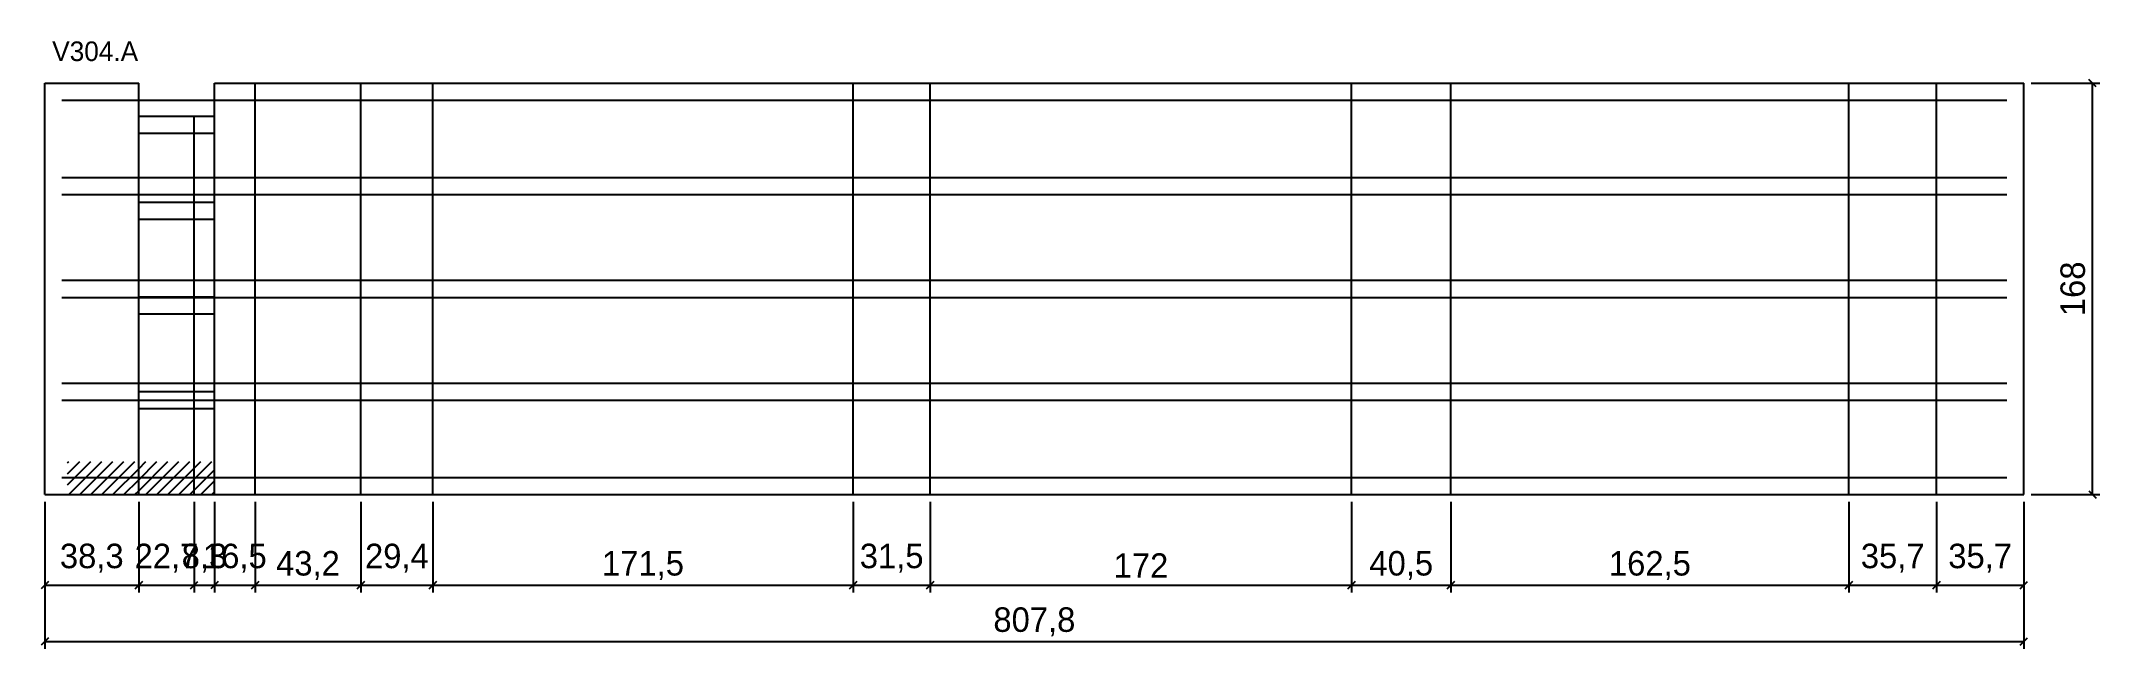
# Model space of a CAD drawing. Extents: x -2 to 839, y -381 to -133.
import ezdxf

# ---------------------------------------------------------------- set-up
doc = ezdxf.new("R2010")
doc.units = 0
for name, color, linetype in [('COTA', 241, 'Continuous'), ('NOMENCLATURA', 7, 'Continuous'), ('Painéis', 200, 'Continuous'), ('Reaproveitamento', 251, 'Continuous'), ('SARR_2.2x7', 40, 'Continuous')]:
    doc.layers.add(name, color=color, linetype=linetype)
doc.dimstyles.new('PAINEL', dxfattribs={"dimtxt": 10, "dimasz": 3, "dimexe": 3, "dimexo": 3, "dimgap": 3, "dimtad": 1, "dimblk": 'OBLIQUE', "dimblk1": 'OBLIQUE', "dimcen": 2.5, "dimclrd": 4, "dimclre": 4, "dimclrt": 240, "dimazin": 3, "dimtfac": 1, "dimtmove": 0, "dimatfit": 3})

# ---------------------------------------------------------------- blocks, each defined once
blk = doc.blocks.new('_OBLIQUE')
at = {"color": 0, "linetype": 'BYBLOCK'}
blk.add_line((-0.5, -0.5), (0.5, 0.5), dxfattribs=at)

msp = doc.modelspace()

# ---------------------------------------------------------------- hatches: boundary and pattern name
at = {"layer": 'Reaproveitamento'}
h = msp.add_hatch(dxfattribs=at)
h.set_pattern_fill('ANSI31')
h.paths.add_polyline_path([(9.3, -318), (38.3, -318), (38.3, -304.5), (9.3, -304.5)])
h = msp.add_hatch(dxfattribs=at)
h.set_pattern_fill('ANSI31')
h.paths.add_polyline_path([(38.3, -318), (61, -318), (61, -304.5), (38.3, -304.5)])
h = msp.add_hatch(dxfattribs=at)
h.set_pattern_fill('ANSI31')
h.paths.add_polyline_path([(61, -318), (69.3, -318), (69.3, -304.5), (61, -304.5)])

# ---------------------------------------------------------------- linework, layer by layer
at = {"layer": 'Painéis'}
for p, q in [((0, -150), (38.3, -150)), ((0, -318), (0, -150)), ((38.3, -318), (38.3, -150)), ((69.3, -318), (69.3, -150)), ((69.3, -150), (85.8, -150)), ((85.8, -318), (85.8, -150)), ((85.8, -150), (129, -150)), ((129, -318), (129, -150)), ((129, -150), (158.4, -150)), ((158.4, -318), (158.4, -150)), ((158.4, -150), (329.9, -150)), ((329.9, -318), (329.9, -150)), ((329.9, -150), (361.4, -150)), ((361.4, -318), (361.4, -150)), ((361.4, -150), (533.4, -150)), ((533.4, -318), (533.4, -150)), ((533.4, -150), (573.9, -150)), ((573.9, -318), (573.9, -150)), ((573.9, -150), (736.4, -150)), ((736.4, -318), (736.4, -150)), ((736.4, -150), (772.1, -150)), ((772.1, -318), (772.1, -150)), ((772.1, -150), (807.8, -150)), ((807.8, -318), (807.8, -150)), ((38.3, -163.5), (61, -163.5)), ((61, -318), (61, -163.5)), ((61, -163.5), (69.3, -163.5)), ((0, -318), (38.3, -318)), ((38.3, -318), (61, -318)), ((61, -318), (69.3, -318)), ((69.3, -318), (85.8, -318)), ((85.8, -318), (129, -318)), ((129, -318), (158.4, -318)), ((158.4, -318), (329.9, -318)), ((329.9, -318), (361.4, -318)), ((361.4, -318), (533.4, -318)), ((533.4, -318), (573.9, -318)), ((573.9, -318), (736.4, -318)), ((736.4, -318), (772.1, -318)), ((772.1, -318), (807.8, -318))]:
    msp.add_line(p, q, dxfattribs=at)
at = {"layer": 'SARR_2.2x7'}
for points in [[(7, -157), (38.3, -157)], [(7, -157), (38.3, -157)], [(38.3, -157), (61, -157)], [(61, -157), (69.3, -157)], [(69.3, -157), (85.8, -157)], [(69.3, -157), (85.8, -157)], [(85.8, -157), (129, -157)], [(85.8, -157), (129, -157)], [(129, -157), (158.4, -157)], [(129, -157), (158.4, -157)], [(158.4, -157), (329.9, -157)], [(158.4, -157), (329.9, -157)], [(329.9, -157), (361.4, -157)], [(329.9, -157), (361.4, -157)], [(361.4, -157), (533.4, -157)], [(361.4, -157), (533.4, -157)], [(533.4, -157), (573.9, -157)], [(533.4, -157), (573.9, -157)], [(573.9, -157), (736.4, -157)], [(573.9, -157), (736.4, -157)], [(736.4, -157), (772.1, -157)], [(736.4, -157), (772.1, -157)], [(772.1, -157), (800.8, -157)], [(772.1, -157), (800.8, -157)], [(38.3, -170.5), (61, -170.5)], [(61, -170.5), (69.3, -170.5)], [(7, -188.5), (38.3, -188.5)], [(7, -188.5), (38.3, -188.5)], [(38.3, -188.5), (61, -188.5)], [(61, -188.5), (69.3, -188.5)], [(69.3, -188.5), (85.8, -188.5)], [(69.3, -188.5), (85.8, -188.5)], [(85.8, -188.5), (129, -188.5)], [(85.8, -188.5), (129, -188.5)], [(129, -188.5), (158.4, -188.5)], [(129, -188.5), (158.4, -188.5)], [(158.4, -188.5), (329.9, -188.5)], [(158.4, -188.5), (329.9, -188.5)], [(329.9, -188.5), (361.4, -188.5)], [(329.9, -188.5), (361.4, -188.5)], [(361.4, -188.5), (533.4, -188.5)], [(361.4, -188.5), (533.4, -188.5)], [(533.4, -188.5), (573.9, -188.5)], [(533.4, -188.5), (573.9, -188.5)], [(573.9, -188.5), (736.4, -188.5)], [(573.9, -188.5), (736.4, -188.5)], [(736.4, -188.5), (772.1, -188.5)], [(736.4, -188.5), (772.1, -188.5)], [(772.1, -188.5), (800.8, -188.5)], [(772.1, -188.5), (800.8, -188.5)], [(7, -195.5), (38.3, -195.5)], [(7, -195.5), (38.3, -195.5)], [(38.3, -195.5), (61, -195.5)], [(38.3, -198.625), (61, -198.625)], [(61, -195.5), (69.3, -195.5)], [(61, -198.625), (69.3, -198.625)], [(69.3, -195.5), (85.8, -195.5)], [(69.3, -195.5), (85.8, -195.5)], [(85.8, -195.5), (129, -195.5)], [(85.8, -195.5), (129, -195.5)], [(129, -195.5), (158.4, -195.5)], [(129, -195.5), (158.4, -195.5)], [(158.4, -195.5), (329.9, -195.5)], [(158.4, -195.5), (329.9, -195.5)], [(329.9, -195.5), (361.4, -195.5)], [(329.9, -195.5), (361.4, -195.5)], [(361.4, -195.5), (533.4, -195.5)], [(361.4, -195.5), (533.4, -195.5)], [(533.4, -195.5), (573.9, -195.5)], [(533.4, -195.5), (573.9, -195.5)], [(573.9, -195.5), (736.4, -195.5)], [(573.9, -195.5), (736.4, -195.5)], [(736.4, -195.5), (772.1, -195.5)], [(736.4, -195.5), (772.1, -195.5)], [(772.1, -195.5), (800.8, -195.5)], [(772.1, -195.5), (800.8, -195.5)], [(38.3, -205.625), (61, -205.625)], [(61, -205.625), (69.3, -205.625)], [(7, -230.5), (38.3, -230.5)], [(7, -230.5), (38.3, -230.5)], [(38.3, -230.5), (61, -230.5)], [(61, -230.5), (69.3, -230.5)], [(69.3, -230.5), (85.8, -230.5)], [(69.3, -230.5), (85.8, -230.5)], [(85.8, -230.5), (129, -230.5)], [(85.8, -230.5), (129, -230.5)], [(129, -230.5), (158.4, -230.5)], [(129, -230.5), (158.4, -230.5)], [(158.4, -230.5), (329.9, -230.5)], [(158.4, -230.5), (329.9, -230.5)], [(329.9, -230.5), (361.4, -230.5)], [(329.9, -230.5), (361.4, -230.5)], [(361.4, -230.5), (533.4, -230.5)], [(361.4, -230.5), (533.4, -230.5)], [(533.4, -230.5), (573.9, -230.5)], [(533.4, -230.5), (573.9, -230.5)], [(573.9, -230.5), (736.4, -230.5)], [(573.9, -230.5), (736.4, -230.5)], [(736.4, -230.5), (772.1, -230.5)], [(736.4, -230.5), (772.1, -230.5)], [(772.1, -230.5), (800.8, -230.5)], [(772.1, -230.5), (800.8, -230.5)], [(7, -237.5), (38.3, -237.5)], [(7, -237.5), (38.3, -237.5)], [(38.3, -237.25), (61, -237.25)], [(38.3, -237.5), (61, -237.5)], [(61, -237.25), (69.3, -237.25)], [(61, -237.5), (69.3, -237.5)], [(69.3, -237.5), (85.8, -237.5)], [(69.3, -237.5), (85.8, -237.5)], [(85.8, -237.5), (129, -237.5)], [(85.8, -237.5), (129, -237.5)], [(129, -237.5), (158.4, -237.5)], [(129, -237.5), (158.4, -237.5)], [(158.4, -237.5), (329.9, -237.5)], [(158.4, -237.5), (329.9, -237.5)], [(329.9, -237.5), (361.4, -237.5)], [(329.9, -237.5), (361.4, -237.5)], [(361.4, -237.5), (533.4, -237.5)], [(361.4, -237.5), (533.4, -237.5)], [(533.4, -237.5), (573.9, -237.5)], [(533.4, -237.5), (573.9, -237.5)], [(573.9, -237.5), (736.4, -237.5)], [(573.9, -237.5), (736.4, -237.5)], [(736.4, -237.5), (772.1, -237.5)], [(736.4, -237.5), (772.1, -237.5)], [(772.1, -237.5), (800.8, -237.5)], [(772.1, -237.5), (800.8, -237.5)], [(38.3, -244.25), (61, -244.25)], [(61, -244.25), (69.3, -244.25)], [(7, -272.5), (38.3, -272.5)], [(7, -272.5), (38.3, -272.5)], [(38.3, -272.5), (61, -272.5)], [(38.3, -275.875), (61, -275.875)], [(61, -272.5), (69.3, -272.5)], [(61, -275.875), (69.3, -275.875)], [(69.3, -272.5), (85.8, -272.5)], [(69.3, -272.5), (85.8, -272.5)], [(85.8, -272.5), (129, -272.5)], [(85.8, -272.5), (129, -272.5)], [(129, -272.5), (158.4, -272.5)], [(129, -272.5), (158.4, -272.5)], [(158.4, -272.5), (329.9, -272.5)], [(158.4, -272.5), (329.9, -272.5)], [(329.9, -272.5), (361.4, -272.5)], [(329.9, -272.5), (361.4, -272.5)], [(361.4, -272.5), (533.4, -272.5)], [(361.4, -272.5), (533.4, -272.5)], [(533.4, -272.5), (573.9, -272.5)], [(533.4, -272.5), (573.9, -272.5)], [(573.9, -272.5), (736.4, -272.5)], [(573.9, -272.5), (736.4, -272.5)], [(736.4, -272.5), (772.1, -272.5)], [(736.4, -272.5), (772.1, -272.5)], [(772.1, -272.5), (800.8, -272.5)], [(772.1, -272.5), (800.8, -272.5)], [(7, -279.5), (38.3, -279.5)], [(7, -279.5), (38.3, -279.5)], [(38.3, -279.5), (61, -279.5)], [(38.3, -282.875), (61, -282.875)], [(61, -279.5), (69.3, -279.5)], [(61, -282.875), (69.3, -282.875)], [(69.3, -279.5), (85.8, -279.5)], [(69.3, -279.5), (85.8, -279.5)], [(85.8, -279.5), (129, -279.5)], [(85.8, -279.5), (129, -279.5)], [(129, -279.5), (158.4, -279.5)], [(129, -279.5), (158.4, -279.5)], [(158.4, -279.5), (329.9, -279.5)], [(158.4, -279.5), (329.9, -279.5)], [(329.9, -279.5), (361.4, -279.5)], [(329.9, -279.5), (361.4, -279.5)], [(361.4, -279.5), (533.4, -279.5)], [(361.4, -279.5), (533.4, -279.5)], [(533.4, -279.5), (573.9, -279.5)], [(533.4, -279.5), (573.9, -279.5)], [(573.9, -279.5), (736.4, -279.5)], [(573.9, -279.5), (736.4, -279.5)], [(736.4, -279.5), (772.1, -279.5)], [(736.4, -279.5), (772.1, -279.5)], [(772.1, -279.5), (800.8, -279.5)], [(772.1, -279.5), (800.8, -279.5)], [(7, -311), (38.3, -311)], [(7, -311), (38.3, -311)], [(38.3, -311), (61, -311)], [(38.3, -311), (61, -311)], [(61, -311), (69.3, -311)], [(61, -311), (69.3, -311)], [(69.3, -311), (85.8, -311)], [(69.3, -311), (85.8, -311)], [(85.8, -311), (129, -311)], [(85.8, -311), (129, -311)], [(129, -311), (158.4, -311)], [(129, -311), (158.4, -311)], [(158.4, -311), (329.9, -311)], [(158.4, -311), (329.9, -311)], [(329.9, -311), (361.4, -311)], [(329.9, -311), (361.4, -311)], [(361.4, -311), (533.4, -311)], [(361.4, -311), (533.4, -311)], [(533.4, -311), (573.9, -311)], [(533.4, -311), (573.9, -311)], [(573.9, -311), (736.4, -311)], [(573.9, -311), (736.4, -311)], [(736.4, -311), (772.1, -311)], [(736.4, -311), (772.1, -311)], [(772.1, -311), (800.8, -311)], [(772.1, -311), (800.8, -311)]]:
    msp.add_lwpolyline(points, dxfattribs=at)

# ---------------------------------------------------------------- texts
at = {"layer": 'NOMENCLATURA'}
msp.add_text('V304.A', height=8, dxfattribs=at).set_placement((3, -141))

# ---------------------------------------------------------------- dimensions: what is measured, and where the dimension line sits
at = {"layer": 'COTA'}
msp.add_linear_dim(base=(835.8, -318), p1=(807.8, -318), p2=(807.8, -150), angle=90, dimstyle='PAINEL', dxfattribs=at).render()
msp.add_linear_dim(base=(835.8, -318), p1=(807.8, -318), p2=(807.8, -150), angle=90, dimstyle='PAINEL', dxfattribs=at).render()
for base, p1, p2 in [((0, -355), (0, -318), (38.3, -318)), ((0, -378), (0, -318), (807.8, -318)), ((38.3, -355), (38.3, -318), (61, -318)), ((61, -355), (61, -318), (69.3, -318)), ((69.3, -355), (69.3, -318), (85.8, -318)), ((85.8, -355), (85.8, -318), (129, -318)), ((129, -355), (129, -318), (158.4, -318)), ((158.4, -355), (158.4, -318), (329.9, -318)), ((329.9, -355), (329.9, -318), (361.4, -318)), ((361.4, -355), (361.4, -318), (533.4, -318)), ((533.4, -355), (533.4, -318), (573.9, -318)), ((573.9, -355), (573.9, -318), (736.4, -318)), ((736.4, -355), (736.4, -318), (772.1, -318)), ((772.1, -355), (772.1, -318), (807.8, -318))]:
    msp.add_linear_dim(base=base, p1=p1, p2=p2, dimstyle='PAINEL', dxfattribs=at).render()

doc.saveas('drawing.dxf')
